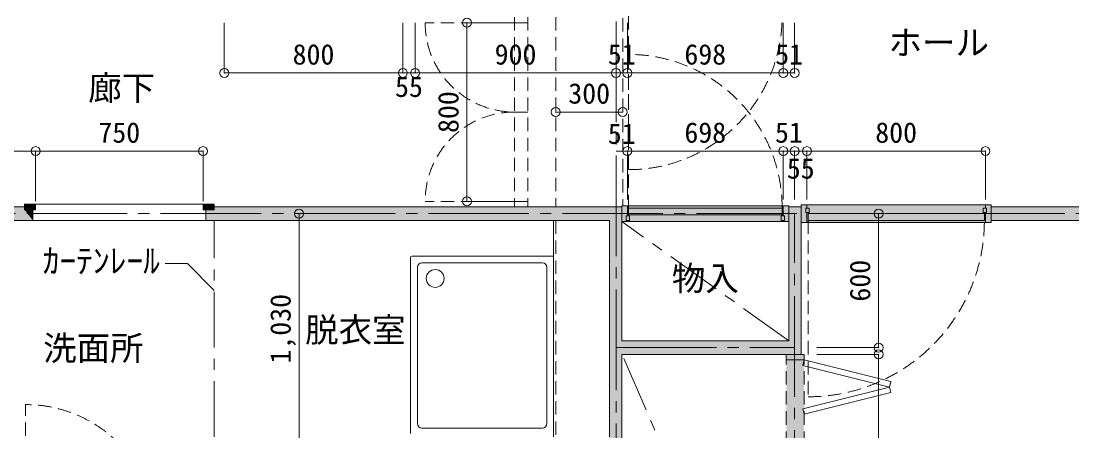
# Model space of a CAD drawing. Units: millimetres at full size, sheet at 1:50. Extents: x -9674 to 9699, y -6794 to 6791.
# Drawn here: x -643 to 4065, y -941 to 894 of the extents above; entities that cross this region are included whole.
import ezdxf
from ezdxf.enums import TextEntityAlignment as Align

# ---------------------------------------------------------------- set-up
doc = ezdxf.new("R2010")
doc.units = ezdxf.units.MM
doc.header["$LTSCALE"] = 50
doc.header["$PDMODE"] = 32
doc.header["$PDSIZE"] = 40
for name, pattern in [('CHAIN1', [8, 5, -1, 1, -1]), ('CHAIN2', [12, 9, -1, 1, -1]), ('DASHED1', [1.8, 1.2, -0.6])]:
    doc.linetypes.add(name, pattern=pattern)
for name, color, linetype, lineweight in [('1-0_芯', 7, 'CHAIN2', 9), ('1-2_間仕切', 3, 'Continuous', 18), ('1-3_建具', 3, 'Continuous', 18), ('1-5_設備', 7, 'Continuous', 9), ('1-7_その他', 7, 'DASHED1', 9), ('1-A_文字', 7, 'Continuous', 9), ('1-B_寸法', 7, 'Continuous', 9), ('1-C_梁', 7, 'DASHED1', 9), ('1-D_記号', 7, 'CHAIN1', 9)]:
    doc.layers.add(name, color=color, linetype=linetype, lineweight=lineweight)
doc.layers.add('4-2', color=4, linetype='Continuous')
doc.styles.add('ＭＳ ゴシック', font='')
doc.styles.get('ＭＳ ゴシック').set_extended_font_data('MS Gothic')

msp = doc.modelspace()

# ---------------------------------------------------------------- linework, layer by layer
at = {"layer": '1-0_芯'}
for p, q in [((2022.5, 4491.87), (2022.5, -3188.13)), ((-8417.5, 31.87), (8192.5, 31.87)), ((2822.5, -3188.13), (2822.5, 31.87)), ((2022.5, -568.13), (2822.5, -568.13))]:
    msp.add_line(p, q, dxfattribs=at)
at = {"layer": '1-2_間仕切'}
for p, q in [((-627.5, 61.87), (-2267.5, 61.87)), ((-590, 49.37), (-590, 1.87)), ((185, 49.37), (185, 1.87)), ((2048.5, 61.87), (222.5, 61.87)), ((2852.5, 61.87), (2796.5, 61.87)), ((5227.5, 61.87), (3702.5, 61.87)), ((-1197.5, 1.87), (-590, 1.87)), ((185, 1.87), (1992.5, 1.87)), ((1992.5, 1.87), (1992.5, -968.13)), ((2852.5, 0.87), (2852.5, -598.13)), ((5227.5, 0.87), (3702.5, 0.87)), ((2048.5, -3.13), (2048.5, -538.13)), ((2048.5, -598.13), (2796.5, -598.13)), ((2048.5, -598.13), (2048.5, -2313.13))]:
    msp.add_line(p, q, dxfattribs=at)
msp.add_lwpolyline([(2048.5, -538.13), (2796.5, -538.13), (2796.5, 1.87)], dxfattribs=at)
at = {"layer": '1-3_建具', "color": 7, "linetype": 'DASHED1', "lineweight": 9}
for p, q in [((1567.5, 911.87), (1567.5, 61.87)), ((1627.5, 911.87), (1627.5, 61.87)), ((2078.5, 916.87), (2078.5, 228.87)), ((1567.5, 886.87), (1167.5, 886.87)), ((1567.5, 886.87), (1627.5, 886.87)), ((2078.5, 56.87), (2078.5, 744.87)), ((1567.5, 486.87), (1627.5, 486.87)), ((1567.5, 86.87), (1167.5, 86.87)), ((1627.5, 86.87), (1567.5, 86.87)), ((2882.5, 1.87), (2882.5, -788.13)), ((2785, -2173.13), (2785, -623.13)), ((2865, -2173.13), (2865, -623.13)), ((-622.5, -1413.13), (-622.5, -823.13))]:
    msp.add_line(p, q, dxfattribs=at)
at = {"layer": '1-3_建具'}
for p, q in [((-627.5, 74.37), (-627.5, 49.37)), ((-577.5, 74.37), (-627.5, 74.37)), ((-577.5, 49.37), (-627.5, 49.37)), ((-577.5, 74.37), (-577.5, 49.37)), ((172.5, 74.37), (172.5, 49.37)), ((222.5, 74.37), (172.5, 74.37)), ((222.5, 49.37), (172.5, 49.37)), ((222.5, 74.37), (222.5, 49.37)), ((2073.5, 66.87), (2048.5, 66.87)), ((2073.5, 21.87), (2073.5, 66.87)), ((2078.5, 56.87), (2078.5, 26.87)), ((2078.5, 56.87), (2766.5, 56.87)), ((2766.5, 56.87), (2766.5, 26.87)), ((2771.5, 66.87), (2796.5, 66.87)), ((2771.5, 21.87), (2771.5, 66.87)), ((2852.5, -8.13), (2852.5, 71.87)), ((2852.5, 71.87), (2877.5, 71.87)), ((2887.5, 56.87), (2872.5, 56.87)), ((2872.5, 56.87), (2872.5, 36.87)), ((2877.5, 56.87), (2877.5, 71.87)), ((2887.5, 36.87), (2887.5, 56.87)), ((3667.5, 36.87), (3667.5, 56.87)), ((3682.5, 56.87), (3667.5, 56.87)), ((3677.5, 71.87), (3702.5, 71.87)), ((3677.5, 56.87), (3677.5, 71.87)), ((3682.5, 36.87), (3682.5, 56.87)), ((2068.5, 21.87), (2068.5, 1.87)), ((2068.5, 21.87), (2083.5, 21.87)), ((2068.5, 1.87), (2083.5, 1.87)), ((2073.5, -3.13), (2073.5, 1.87)), ((2766.5, 26.87), (2078.5, 26.87)), ((2083.5, 21.87), (2083.5, 1.87)), ((2761.5, 21.87), (2761.5, 1.87)), ((2776.5, 21.87), (2761.5, 21.87)), ((2776.5, 1.87), (2761.5, 1.87)), ((2771.5, -3.13), (2771.5, 1.87)), ((2776.5, 21.87), (2776.5, 1.87)), ((2872.5, 36.87), (2887.5, 36.87)), ((2877.5, 36.87), (2877.5, -8.13)), ((2882.5, 31.87), (2882.5, 1.87)), ((3672.5, 31.87), (2882.5, 31.87)), ((2882.5, 1.87), (3672.5, 1.87)), ((3682.5, 36.87), (3667.5, 36.87)), ((3672.5, 1.87), (3672.5, 31.87)), ((3677.5, 36.87), (3677.5, -8.13)), ((2852.5, -8.13), (2877.5, -8.13))]:
    msp.add_line(p, q, dxfattribs=at)
at = {"layer": '1-3_建具', "color": 7, "lineweight": 9}
for p, q in [((-577.5, 74.37), (172.5, 74.37)), ((2771.5, 66.87), (2073.5, 66.87)), ((3677.5, 71.87), (2877.5, 71.87)), ((185, 1.87), (-590, 1.87)), ((2073.5, -3.13), (2771.5, -3.13)), ((2877.5, -8.13), (3677.5, -8.13)), ((2785, -598.13), (2785, -623.13)), ((2865, -598.13), (2785, -598.13)), ((2865, -598.13), (2865, -623.13)), ((2865, -623.13), (2785, -623.13)), ((2858.94, -647.38), (2865, -623.13)), ((2858.94, -841.41), (3246.99, -744.4)), ((3246.99, -744.4), (3253.06, -768.65)), ((3253.06, -768.65), (2865, -865.67)), ((2858.94, -841.41), (2865, -865.67))]:
    msp.add_line(p, q, dxfattribs=at)
at = {"layer": '1-3_建具'}
for points in [[(2073.5, -3.13), (2048.5, -3.13), (2048.5, 66.87)], [(2771.5, -3.13), (2796.5, -3.13), (2796.5, 66.87)], [(3677.5, -8.13), (3702.5, -8.13), (3702.5, 71.87)]]:
    msp.add_lwpolyline(points, dxfattribs=at)
at = {"layer": '1-3_建具', "color": 7, "lineweight": 9}
msp.add_lwpolyline([(2858.94, -647.38), (3246.99, -744.4), (3253.06, -720.15), (2865, -623.13)], dxfattribs=at)
at = {"layer": '1-3_建具', "color": 7, "linetype": 'DASHED1', "lineweight": 9}
for centre, radius, start, end in [((2078.5, 916.87), 688, 270, 0), ((1567.5, 886.87), 400, 180, 270), ((2078.5, 56.87), 688, 0, 90), ((1567.5, 86.87), 400, 90, 180), ((2882.5, 1.87), 790, 270, 0), ((-622.5, -1413.13), 590, 0, 90)]:
    msp.add_arc(centre, radius, start, end, dxfattribs=at)
at = {"layer": '1-5_設備'}
for p, q in [((1742.5, 1.87), (1742.5, -968.13)), ((1102.5, -953.13), (1102.5, -163.13)), ((1107.5, -158.13), (1742.5, -158.13)), ((1152.5, -188.13), (1692.5, -188.13)), ((1132.5, -908.13), (1132.5, -208.13)), ((1712.5, -908.13), (1712.5, -208.13)), ((1692.5, -928.13), (1152.5, -928.13))]:
    msp.add_line(p, q, dxfattribs=at)
msp.add_circle((1212.5, -258.13), 40, dxfattribs=at)
for centre, radius, start, end in [((1107.5, -163.13), 5, 90, 180), ((1152.5, -208.13), 20, 90, 180), ((1692.5, -208.13), 20, 0, 90), ((1152.5, -908.13), 20, 180, 270), ((1692.5, -908.13), 20, 270, 0)]:
    msp.add_arc(centre, radius, start, end, dxfattribs=at)
at = {"layer": '1-7_その他', "color": 4, "linetype": 'CHAIN1'}
for p, q in [((2796.5, -538.13), (2048.5, -3.13)), ((2796.5, -2313.13), (2048.5, -598.13))]:
    msp.add_line(p, q, dxfattribs=at)
at = {"layer": '1-A_文字'}
for q in [(2.56, -191.92), (222.5, -311.86)]:
    msp.add_line((102.56, -191.92), q, dxfattribs=at)
at = {"layer": '1-B_寸法'}
for p, q in [((267.5, 885.99), (267.5, 661.87)), ((1067.5, 885.99), (1067.5, 661.87)), ((1122.5, 885.99), (1122.5, 661.87)), ((1354.37, 886.87), (1354.37, 86.87)), ((1354.37, 886.87), (1539.82, 886.87)), ((2073.5, 885.99), (2073.5, 661.87)), ((2771.5, 885.99), (2771.5, 661.87)), ((2822.5, 885.99), (2822.5, 661.87)), ((1067.5, 661.87), (267.5, 661.87)), ((1122.5, 661.87), (1067.5, 661.87)), ((2022.5, 661.87), (1122.5, 661.87)), ((2073.5, 661.87), (2022.5, 661.87)), ((2073.5, 661.87), (2771.5, 661.87)), ((2771.5, 661.87), (2822.5, 661.87)), ((2052.5, 486.87), (1752.5, 486.87)), ((-577.5, 87.75), (-577.5, 311.87)), ((-577.5, 311.87), (172.5, 311.87)), ((172.5, 87.75), (172.5, 311.87)), ((2073.5, 311.87), (2022.5, 311.87)), ((2073.5, 95.88), (2073.5, 311.87)), ((2771.5, 311.87), (2073.5, 311.87)), ((2771.5, 95.88), (2771.5, 311.87)), ((2822.5, 311.87), (2771.5, 311.87)), ((2822.5, 95.88), (2822.5, 311.87)), ((2877.5, 311.87), (2822.5, 311.87)), ((2877.5, 95.88), (2877.5, 311.87)), ((3677.5, 311.87), (2877.5, 311.87)), ((3677.5, 95.88), (3677.5, 311.87)), ((1354.37, 86.87), (1539.82, 86.87)), ((602.46, -998.13), (602.46, 31.87)), ((3198.46, 31.87), (3198.46, -568.13)), ((2921.61, -568.13), (3198.46, -568.13)), ((2921.61, -598.13), (3198.46, -598.13)), ((3198.46, -598.13), (3198.46, -2198.13))]:
    msp.add_line(p, q, dxfattribs=at)
msp.add_lwpolyline([(-1227.5, 87.75), (-1227.5, 311.87), (-577.5, 311.87)], dxfattribs=at)
at = {"layer": '1-B_寸法', "color": 3}
for p in [(1354.37, 886.87), (267.5, 661.87), (1067.5, 661.87), (1122.5, 661.87), (2022.5, 661.87), (2073.5, 661.87), (2771.5, 661.87), (2822.5, 661.87), (1752.5, 486.87), (2052.5, 486.87), (-577.5, 311.87), (172.5, 311.87), (2073.5, 311.87), (2771.5, 311.87), (2822.5, 311.87), (2877.5, 311.87), (3677.5, 311.87), (1354.37, 86.87), (602.46, 31.87), (3198.46, 31.87), (3198.46, -568.13), (3198.46, -598.13)]:
    msp.add_point(p, dxfattribs=at)
at = {"layer": '1-C_梁'}
for p, q in [((1752.5, 911.87), (1752.5, 61.87)), ((2052.5, 906.87), (2052.5, 66.87)), ((1752.5, 1.87), (1752.5, -968.13))]:
    msp.add_line(p, q, dxfattribs=at)
at = {"layer": '1-D_記号'}
msp.add_line((222.5, -968.13), (222.5, 1.87), dxfattribs=at)
at = {"layer": '4-2'}
for points in [[(-627.5, 49.37), (-627.5, 61.87), (-2267.5, 61.87)], [(-627.5, 49.37), (-2267.5, 61.87), (-2267.5, 1.87)], [(-627.5, 49.37), (-2267.5, 1.87), (-590, 1.87)], [(-627.5, 74.37), (-627.5, 49.37), (-577.5, 74.37), (-577.5, 49.37)], [(-590, 1.87), (-590, 49.37), (-627.5, 49.37)], [(172.5, 74.37), (172.5, 49.37), (222.5, 74.37), (222.5, 49.37)], [(185, 49.37), (185, 1.87), (1992.5, 1.87)], [(1992.5, 1.87), (222.5, 49.37), (185, 49.37)], [(1992.5, 1.87), (2048.5, 61.87), (222.5, 61.87)], [(1992.5, 1.87), (222.5, 61.87), (222.5, 49.37)], [(2048.5, -598.13), (2048.5, 61.87), (1992.5, 1.87)], [(2796.5, 66.87), (2796.5, -3.13), (2048.5, 66.87), (2048.5, -3.13)], [(2796.5, 61.87), (2852.5, 61.87), (2796.5, -598.13), (2852.5, -598.13)], [(2852.5, 71.87), (2852.5, -8.13), (3702.5, 71.87), (3702.5, -8.13)], [(3702.5, 61.87), (3702.5, 0.87), (5227.5, 61.87), (5227.5, 0.87)], [(1992.5, -2313.13), (2048.5, -2313.13), (1992.5, 1.87), (2048.5, -598.13)], [(2048.5, -538.13), (2048.5, -598.13), (2796.5, -538.13), (2796.5, -598.13)], [(2785, -598.13), (2865, -598.13), (2785, -2198.13), (2865, -2198.13)]]:
    msp.add_solid(points, dxfattribs=at)

# ---------------------------------------------------------------- texts
at = {"layer": '1-A_文字', "style": 'ＭＳ ゴシック'}
for s, p in [('ホール', (3243.15, 709.76)), ('廊下', (-342.09, 506.57)), ('ｶｰﾃﾝﾚｰﾙ', (-546, -267.26)), ('物入', (2272.5, -345.63)), ('脱衣室', (629.78, -576.49)), ('洗面所', (-543.79, -658.24))]:
    msp.add_text(s, height=110, dxfattribs=at).set_placement(p, align=Align.BOTTOM_LEFT)
at = {"layer": '1-B_寸法', "style": 'ＭＳ ゴシック'}
for s, p in [('800', (573.75, 671.87)), ('900', (1478.75, 671.87)), ('51', (1985.5, 671.87)), ('698', (2328.75, 671.87)), ('51', (2735.5, 671.87)), ('55', (1032.5, 526.87)), ('300', (1808.75, 496.87)), ('750', (-296.25, 321.87)), ('51', (1985.5, 316.74)), ('698', (2328.75, 321.87)), ('51', (2734.5, 321.87)), ('800', (3183.75, 321.87)), ('55', (2787.5, 161.04))]:
    msp.add_text(s, height=91.64, dxfattribs=at).set_placement(p, align=Align.BOTTOM_LEFT)
for s, p in [('800', (1344.37, 393.12)), ('600', (3188.46, -361.88)), ('1,030', (592.46, -639.38))]:
    msp.add_text(s, height=91.64, rotation=90, dxfattribs=at).set_placement(p, align=Align.BOTTOM_LEFT)

doc.saveas('drawing.dxf')
